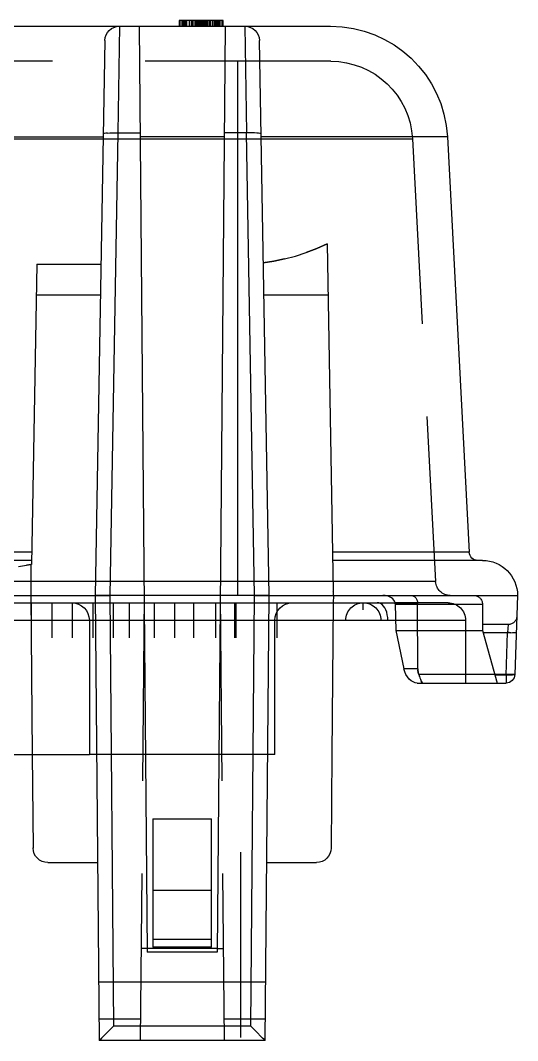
# Model space of a CAD drawing. Header units: millimetres. Extents: x -1 to 4489, y 0 to 1364.
# Drawn here: x 2760.62 to 2777.63, y 362.59 to 397.54 of the extents above; entities that cross this region are included whole.
import ezdxf

# ---------------------------------------------------------------- set-up
doc = ezdxf.new("R2010")
doc.units = ezdxf.units.MM
doc.linetypes.add('HIDDEN', pattern=[9.525, 6.35, -3.175])
doc.layers.add('DEFAULT_2', color=8, linetype='HIDDEN')

# ---------------------------------------------------------------- blocks, each defined once
blk = doc.blocks.new('A$C2FA92B4D')
at = {"color": 7, "linetype": 'Continuous'}
for p, q in [((57.775, 36.2), (57.908, 51.45)), ((63.592, 51.45), (57.908, 51.45)), ((57.908, 51.45), (57.914, 51.445)), ((57.914, 51.445), (57.959, 51.401)), ((57.959, 51.401), (58.166, 51.194)), ((63.542, 51.401), (63.503, 51.362)), ((63.57, 51.429), (63.542, 51.401)), ((63.586, 51.445), (63.57, 51.429)), ((63.592, 51.45), (63.586, 51.445)), ((63.592, 51.45), (63.725, 36.2)), ((58.166, 51.194), (58.238, 51.121)), ((58.238, 51.121), (58.317, 51.04)), ((58.317, 51.04), (58.404, 50.954)), ((63.182, 51.041), (63.096, 50.955)), ((63.262, 51.121), (63.182, 51.041)), ((63.503, 51.362), (63.262, 51.121)), ((59.28, 16.7), (59.557, 48.426)), ((61.944, 48.3), (59.556, 48.3)), ((61.943, 48.426), (59.557, 48.426)), ((61.75, 48.25), (59.75, 48.25)), ((59.75, 43.85), (59.75, 48.25)), ((61.75, 48.25), (61.75, 43.85)), ((62.22, 16.7), (61.943, 48.426)), ((59.75, 46.3), (61.75, 46.3)), ((56.151, 45.35), (57.855, 45.35)), ((63.645, 45.35), (65.349, 45.35)), ((55.623, 41.65), (55.651, 44.854)), ((65.877, 41.65), (65.85, 44.85)), ((59.75, 43.85), (61.75, 43.85)), ((50.146, 41.65), (57.575, 41.65)), ((57.575, 37.05), (57.575, 41.65)), ((63.925, 41.65), (63.925, 37.05)), ((68.654, 39.165), (68.584, 39.122)), ((68.725, 39.191), (68.654, 39.165)), ((68.794, 39.2), (68.725, 39.191)), ((68.794, 39.2), (71.833, 39.2)), ((68.934, 39.142), (68.951, 39.172)), ((68.951, 39.172), (68.971, 39.192)), ((68.971, 39.192), (68.991, 39.2)), ((68.365, 38.815), (68.338, 38.717)), ((68.406, 38.908), (68.365, 38.815)), ((68.457, 38.991), (68.406, 38.908)), ((68.517, 39.064), (68.457, 38.991)), ((68.584, 39.122), (68.517, 39.064)), ((68.82, 38.784), (68.825, 38.816)), ((68.825, 38.816), (68.831, 38.848)), ((68.831, 38.848), (68.838, 38.88)), ((68.838, 38.88), (68.847, 38.91)), ((68.847, 38.91), (68.867, 38.972)), ((68.867, 38.972), (68.886, 39.025)), ((68.886, 39.025), (68.902, 39.069)), ((68.902, 39.069), (68.917, 39.107)), ((68.917, 39.107), (68.934, 39.142)), ((72.227, 36.2), (72.133, 38.91)), ((68.067, 37.398), (68.338, 38.717)), ((68.817, 38.717), (68.807, 36.49)), ((68.817, 38.717), (68.818, 38.751)), ((68.818, 38.751), (68.82, 38.784)), ((68.043, 36.5), (68.067, 37.398)), ((53.39, 36.45), (56.975, 36.45)), ((55.568, 35.143), (55.577, 36.45)), ((59.452, 36.45), (62.048, 36.45)), ((64.525, 36.45), (68.043, 36.45)), ((65.925, 36.2), (65.923, 36.45)), ((67.994, 36.359), (67.96, 36.322)), ((68.018, 36.4), (67.994, 36.359)), ((68.035, 36.444), (68.018, 36.4)), ((68.042, 36.49), (68.035, 36.444)), ((68.042, 36.49), (68.043, 36.5)), ((68.769, 36.328), (68.79, 36.378)), ((68.79, 36.378), (68.803, 36.432)), ((68.803, 36.432), (68.807, 36.49)), ((53.69, 36.2), (57.775, 36.2)), ((57.784, 36.202), (57.775, 36.2)), ((58.107, 17.191), (57.775, 36.2)), ((57.812, 36.203), (57.784, 36.202)), ((57.919, 36.201), (57.812, 36.203)), ((57.995, 36.199), (57.919, 36.201)), ((58.082, 36.199), (57.995, 36.199)), ((58.176, 36.199), (58.082, 36.199)), ((58.275, 36.2), (58.176, 36.199)), ((63.225, 36.2), (58.275, 36.2)), ((63.324, 36.199), (63.225, 36.2)), ((63.418, 36.199), (63.324, 36.199)), ((63.725, 36.2), (63.393, 17.191)), ((63.505, 36.199), (63.418, 36.199)), ((63.581, 36.201), (63.505, 36.199)), ((63.688, 36.203), (63.581, 36.201)), ((63.716, 36.202), (63.688, 36.203)), ((63.725, 36.2), (63.716, 36.202)), ((63.725, 36.2), (72.227, 36.2)), ((65.715, 24.151), (65.923, 36.068)), ((65.926, 36.09), (65.923, 36.068)), ((65.925, 36.2), (65.928, 36.178)), ((65.928, 36.112), (65.926, 36.09)), ((65.928, 36.178), (65.929, 36.156)), ((65.929, 36.134), (65.928, 36.112)), ((65.929, 36.156), (65.929, 36.134)), ((67.693, 36.205), (67.617, 36.2)), ((67.76, 36.217), (67.693, 36.205)), ((67.817, 36.235), (67.76, 36.217)), ((67.867, 36.257), (67.817, 36.235)), ((67.917, 36.287), (67.867, 36.257)), ((67.96, 36.322), (67.917, 36.287)), ((68.581, 36.2), (68.626, 36.206)), ((68.626, 36.206), (68.669, 36.222)), ((68.669, 36.222), (68.708, 36.248)), ((68.708, 36.248), (68.742, 36.284)), ((68.742, 36.284), (68.769, 36.328)), ((55.596, 35), (36.704, 35)), ((55.149, 35.213), (55.282, 35.188)), ((55.282, 35.188), (55.422, 35.165)), ((55.422, 35.165), (55.568, 35.143)), ((55.593, 35.143), (55.568, 35.143)), ((55.773, 24.855), (55.593, 35.143)), ((71.027, 35), (65.904, 35)), ((69.827, 20.491), (70.572, 34.716)), ((57.955, 25.911), (55.755, 25.911)), ((65.745, 25.911), (63.545, 25.911)), ((55.773, 24.855), (57.973, 24.855)), ((63.526, 24.801), (63.892, 24.745)), ((63.892, 24.745), (64.258, 24.669)), ((64.258, 24.669), (64.626, 24.572)), ((64.626, 24.572), (64.992, 24.453)), ((64.992, 24.453), (65.355, 24.313)), ((65.355, 24.313), (65.715, 24.151)), ((58.607, 16.7), (58.551, 20.351)), ((62.893, 16.7), (62.949, 20.351)), ((54.394, 16.7), (65.832, 16.7)), ((60.65, 16.5), (60.65, 16.7)), ((62.15, 16.5), (60.65, 16.5)), ((60.873, 16.7), (60.873, 16.5)), ((61.959, 16.7), (61.959, 16.5)), ((62.15, 16.7), (62.15, 16.5))]:
    blk.add_line(p, q, dxfattribs=at)
at = {"color": 9, "linetype": 'Continuous'}
for p, q in [((58.275, 36.2), (58.404, 50.954)), ((63.096, 50.954), (58.404, 50.954)), ((63.096, 50.954), (63.225, 36.2)), ((71.833, 38.926), (71.833, 39.2)), ((72.133, 38.91), (68.847, 38.91)), ((71.833, 38.926), (71.451, 38.926)), ((71.891, 38.928), (71.833, 38.926)), ((71.833, 38.926), (71.884, 37.474)), ((71.947, 38.928), (71.891, 38.928)), ((71.999, 38.928), (71.947, 38.928)), ((72.045, 38.926), (71.999, 38.928)), ((72.082, 38.923), (72.045, 38.926)), ((72.11, 38.92), (72.082, 38.923)), ((72.127, 38.915), (72.11, 38.92)), ((72.133, 38.91), (72.127, 38.915)), ((68.817, 38.717), (68.338, 38.717)), ((71.048, 37.474), (71.884, 37.474)), ((71.884, 37.474), (71.942, 37.475)), ((71.903, 37.2), (71.884, 37.474)), ((71.942, 37.475), (71.998, 37.476)), ((71.998, 37.476), (72.049, 37.475)), ((72.049, 37.475), (72.095, 37.474)), ((72.095, 37.474), (72.132, 37.471)), ((72.132, 37.471), (72.16, 37.467)), ((72.16, 37.467), (72.177, 37.463)), ((72.177, 37.463), (72.183, 37.458)), ((21.85, 37.05), (70.45, 37.05)), ((67.788, 37.05), (67.784, 36.956)), ((67.749, 36.778), (67.719, 36.697)), ((67.771, 36.865), (67.749, 36.778)), ((67.784, 36.956), (67.771, 36.865)), ((67.483, 36.457), (67.427, 36.45)), ((67.538, 36.479), (67.483, 36.457)), ((67.591, 36.515), (67.538, 36.479)), ((67.639, 36.565), (67.591, 36.515)), ((67.682, 36.626), (67.639, 36.565)), ((67.719, 36.697), (67.682, 36.626)), ((68.807, 36.49), (68.042, 36.49)), ((68.043, 36.5), (71.027, 36.5)), ((58.551, 20.351), (58.275, 36.2)), ((62.65, 17.9), (62.65, 36.2)), ((63.225, 36.2), (62.949, 20.351)), ((69.425, 35.726), (24.253, 35.726)), ((55.601, 34.716), (36.699, 34.716)), ((70.572, 34.716), (65.899, 34.716)), ((54.394, 20.553), (68.63, 20.553)), ((54.394, 20.491), (58.049, 20.491)), ((58.061, 20.378), (58.051, 20.386)), ((58.09, 20.37), (58.061, 20.378)), ((58.136, 20.363), (58.09, 20.37)), ((58.199, 20.358), (58.136, 20.363)), ((58.198, 20.358), (58.275, 20.354)), ((58.274, 20.354), (58.361, 20.351)), ((58.36, 20.351), (58.454, 20.351)), ((58.454, 20.351), (58.551, 20.351)), ((58.551, 20.351), (59.312, 20.351)), ((62.187, 20.491), (59.313, 20.491)), ((62.949, 20.351), (62.188, 20.351)), ((63.046, 20.351), (62.949, 20.351)), ((63.046, 20.351), (62.949, 20.351)), ((63.14, 20.351), (63.046, 20.351)), ((63.226, 20.354), (63.14, 20.351)), ((63.226, 20.354), (63.14, 20.351)), ((63.302, 20.358), (63.226, 20.354)), ((63.364, 20.364), (63.302, 20.358)), ((63.411, 20.37), (63.364, 20.364)), ((63.439, 20.378), (63.411, 20.37)), ((63.439, 20.378), (63.411, 20.37)), ((63.449, 20.386), (63.439, 20.378)), ((69.827, 20.491), (63.451, 20.491))]:
    blk.add_line(p, q, dxfattribs=at)
at = {"color": 7, "linetype": 'Continuous'}
for centre, radius, start, end in [((56.151, 44.85), 0.5, 90, 179.5), ((65.349, 44.85), 0.5, 0.5, 90), ((71.833, 38.9), 0.3, 2, 90), ((56.975, 37.05), 0.6, 270, 0), ((64.525, 37.05), 0.6, 180, 270), ((66.95, 37.05), 0.6, 269.9999, 360), ((71.027, 36.2), 1.2, 270, 0), ((70.872, 34.7), 0.3, 90, 177), ((65.832, 20.7), 4, 270, 357), ((58.607, 17.2), 0.5, 180.9991, 270.0006), ((62.893, 17.2), 0.5, 269.9999, 359.0005)]:
    blk.add_arc(centre, radius, start, end, dxfattribs=at)
at = {"layer": 'DEFAULT_2', "color": 8, "linetype": 'HIDDEN'}
for p, q in [((57.908, 51.45), (57.914, 51.445)), ((57.93, 51.429), (57.958, 51.401)), ((57.958, 51.401), (57.997, 51.362)), ((59.45, 36.2), (59.317, 51.45)), ((62.05, 36.2), (62.183, 51.45)), ((62.75, 45), (62.75, 51.45)), ((63.542, 51.401), (63.543, 51.402)), ((63.57, 51.429), (63.571, 51.43)), ((63.571, 51.43), (63.587, 51.446)), ((58.166, 51.194), (58.318, 51.041)), ((58.318, 51.041), (58.404, 50.955)), ((63.181, 51.041), (63.182, 51.041)), ((63.503, 51.362), (63.504, 51.364)), ((59.323, 50.719), (57.902, 50.719)), ((63.598, 50.719), (62.177, 50.719)), ((63.609, 49.45), (57.891, 49.45)), ((59.556, 48.3), (59.344, 48.3)), ((61.944, 48.3), (62.156, 48.3)), ((61.75, 47.982), (59.75, 47.982)), ((55.575, 36.2), (55.623, 41.65)), ((63.925, 41.65), (57.575, 41.65)), ((65.923, 36.45), (65.877, 41.65)), ((68.951, 39.17), (68.933, 39.141)), ((68.97, 39.192), (68.951, 39.17)), ((68.991, 39.2), (68.97, 39.192)), ((70.45, 37.05), (70.45, 39.2)), ((71.027, 37.4), (71.527, 39.2)), ((71.028, 37.399), (71.528, 39.2)), ((68.825, 38.816), (68.82, 38.784)), ((68.831, 38.848), (68.825, 38.816)), ((68.838, 38.88), (68.831, 38.848)), ((68.847, 38.91), (68.838, 38.88)), ((68.867, 38.972), (68.866, 38.97)), ((68.886, 39.025), (68.884, 39.022)), ((68.902, 39.069), (68.901, 39.066)), ((68.917, 39.107), (68.916, 39.105)), ((72.11, 38.92), (72.127, 38.915)), ((72.127, 38.915), (72.133, 38.91)), ((68.82, 38.784), (68.818, 38.751)), ((55.6, 37.65), (55.6, 36.45)), ((56.3, 37.65), (56.3, 36.45)), ((57, 37.65), (57, 36.45)), ((57.7, 37.65), (57.7, 36.45)), ((58.4, 37.65), (58.4, 36.45)), ((58.95, 37.65), (58.95, 36.45)), ((59.8, 37.65), (59.8, 36.45)), ((60.5, 37.65), (60.5, 36.45)), ((61.15, 37.65), (61.15, 36.45)), ((61.9, 37.65), (61.9, 36.45)), ((62.55, 37.65), (62.55, 36.45)), ((62.6, 37.65), (62.6, 36.45)), ((64, 37.65), (64, 36.45)), ((68.067, 37.397), (70.45, 37.397)), ((69.089, 37.397), (69.529, 37.397)), ((70.251, 37.397), (70.902, 37.398)), ((70.745, 37.397), (70.996, 37.399)), ((70.996, 37.399), (71.027, 37.4)), ((70.996, 37.399), (71.027, 37.4)), ((71.027, 36.5), (71.027, 37.4)), ((71.884, 37.474), (71.942, 37.475)), ((71.942, 37.475), (71.884, 37.474)), ((71.999, 37.476), (71.942, 37.475)), ((72.05, 37.475), (72.049, 37.475)), ((72.096, 37.474), (72.095, 37.474)), ((72.133, 37.471), (72.132, 37.471)), ((72.183, 37.458), (72.178, 37.463)), ((71.903, 37.2), (71.027, 37.2)), ((56.975, 36.45), (59.452, 36.45)), ((62.048, 36.45), (64.525, 36.45)), ((66.95, 36.697), (66.949, 36.564)), ((66.949, 36.564), (66.949, 36.479)), ((66.949, 36.479), (66.949, 36.457)), ((66.949, 36.457), (66.95, 36.45)), ((68.018, 36.4), (67.993, 36.359)), ((69.85, 36.45), (68.043, 36.45)), ((57.775, 36.2), (58.275, 36.2)), ((57.784, 36.202), (57.812, 36.203)), ((57.919, 36.201), (57.92, 36.201)), ((57.995, 36.199), (57.996, 36.199)), ((58.082, 36.199), (58.177, 36.199)), ((63.225, 36.2), (63.725, 36.2)), ((63.716, 36.202), (63.688, 36.203)), ((63.725, 36.2), (63.716, 36.202)), ((65.926, 36.09), (65.923, 36.068)), ((65.928, 36.112), (65.926, 36.09)), ((65.929, 36.134), (65.928, 36.112)), ((67.693, 36.205), (67.617, 36.2)), ((67.7, 36.206), (67.693, 36.205)), ((67.83, 36.24), (67.817, 36.235)), ((67.917, 36.287), (67.867, 36.257)), ((67.96, 36.322), (67.917, 36.287)), ((68.581, 36.2), (68.626, 36.206)), ((68.63, 20.553), (69.425, 35.726)), ((55.283, 35.188), (55.282, 35.188)), ((55.568, 35.143), (55.422, 35.165)), ((63.891, 24.745), (63.526, 24.801)), ((64.257, 24.669), (63.891, 24.745)), ((64.258, 24.669), (64.257, 24.669)), ((64.626, 24.572), (64.625, 24.572)), ((65.354, 24.313), (64.991, 24.453)), ((65.715, 24.151), (65.354, 24.313)), ((65.834, 17.9), (36.298, 17.9)), ((60.682, 16.7), (60.682, 16.5)), ((60.746, 16.7), (60.746, 16.5)), ((60.778, 16.7), (60.778, 16.5)), ((60.81, 16.7), (60.81, 16.5)), ((60.841, 16.7), (60.841, 16.5)), ((60.905, 16.7), (60.905, 16.5)), ((61.001, 16.7), (61.001, 16.5)), ((61.065, 16.7), (61.065, 16.5)), ((61.097, 16.7), (61.097, 16.5)), ((61.129, 16.7), (61.129, 16.5)), ((61.193, 16.7), (61.193, 16.5)), ((61.224, 16.7), (61.224, 16.5)), ((61.256, 16.7), (61.256, 16.5)), ((61.288, 16.7), (61.288, 16.5)), ((61.32, 16.7), (61.32, 16.5)), ((61.352, 16.7), (61.352, 16.5)), ((61.384, 16.7), (61.384, 16.5)), ((61.416, 16.7), (61.416, 16.5)), ((61.448, 16.7), (61.448, 16.5)), ((61.48, 16.7), (61.48, 16.5)), ((61.512, 16.7), (61.512, 16.5)), ((61.544, 16.7), (61.544, 16.5)), ((61.576, 16.7), (61.576, 16.5)), ((61.607, 16.5), (61.607, 16.7)), ((61.671, 16.7), (61.671, 16.5)), ((61.703, 16.7), (61.703, 16.5)), ((61.735, 16.7), (61.735, 16.5)), ((61.799, 16.7), (61.799, 16.5)), ((61.863, 16.7), (61.863, 16.5)), ((61.895, 16.7), (61.895, 16.5)), ((61.927, 16.7), (61.927, 16.5)), ((61.99, 16.7), (61.99, 16.5)), ((62.022, 16.7), (62.022, 16.5)), ((62.054, 16.7), (62.054, 16.5)), ((62.118, 16.7), (62.118, 16.5))]:
    blk.add_line(p, q, dxfattribs=at)
for centre, radius, start, end in [((56.151, 44.85), 0.5, 179.5, 180.0115), ((66.95, 37.05), 0.6, 180, 269.9999), ((69.85, 37.05), 0.6, 270, 0), ((71.903, 36.9), 0.3, 1.999, 89.9998), ((70.727, 36.5), 0.3, 270, 0), ((69.924, 35.7), 0.5, 90.0001, 177), ((65.834, 20.7), 2.8, 270, 357)]:
    blk.add_arc(centre, radius, start, end, dxfattribs=at)

msp = doc.modelspace()

# ---------------------------------------------------------------- block references
at = {"xscale": -1, "rotation": 180}
msp.add_blockref('A$C2FA92B4D', (2705.404, 414.04), dxfattribs=at)

doc.saveas('drawing.dxf')
